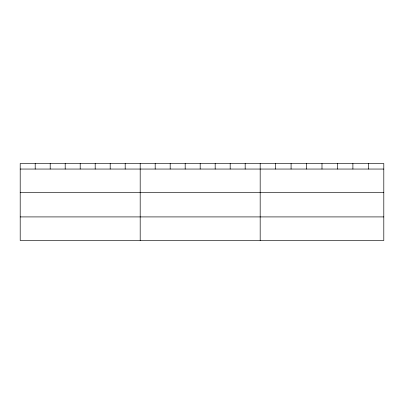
<?xml version="1.0" encoding="UTF-8"?>
<svg xmlns="http://www.w3.org/2000/svg" width="404" height="404" viewBox="0 0 404 404"><rect width="100%" height="100%" fill="white"/><g stroke="black" fill="none" stroke-linecap="round" stroke-linejoin="round"><path stroke-width="0.61" d="M383.8 169.049L383.8 240.481L20.2 240.481L20.2 163.519L383.8 163.519L383.8 169.049L20.2 169.049M20.2 192.622L383.8 192.622M20.2 216.913L383.8 216.913M368.347 163.519L368.347 169.049M352.894 163.519L352.894 169.049M337.441 163.519L337.441 169.049M321.988 163.519L321.988 169.049M306.535 163.519L306.535 169.049M291.082 163.519L291.082 169.049M275.629 163.519L275.629 169.049M260.176 163.519L260.176 240.481M245.178 163.519L245.178 169.049M230.179 163.519L230.179 169.049M215.181 163.519L215.181 169.049M200.182 163.519L200.182 169.049M185.184 163.519L185.184 169.049M170.185 163.519L170.185 169.049M155.186 163.519L155.186 169.049M140.188 163.519L140.188 240.481M125.19 163.519L125.19 169.049M110.191 163.519L110.191 169.049M95.192 163.519L95.192 169.049M80.194 163.519L80.194 169.049M65.195 163.519L65.195 169.049M50.197 163.519L50.197 169.049M35.199 163.519L35.199 169.049"/></g></svg>
